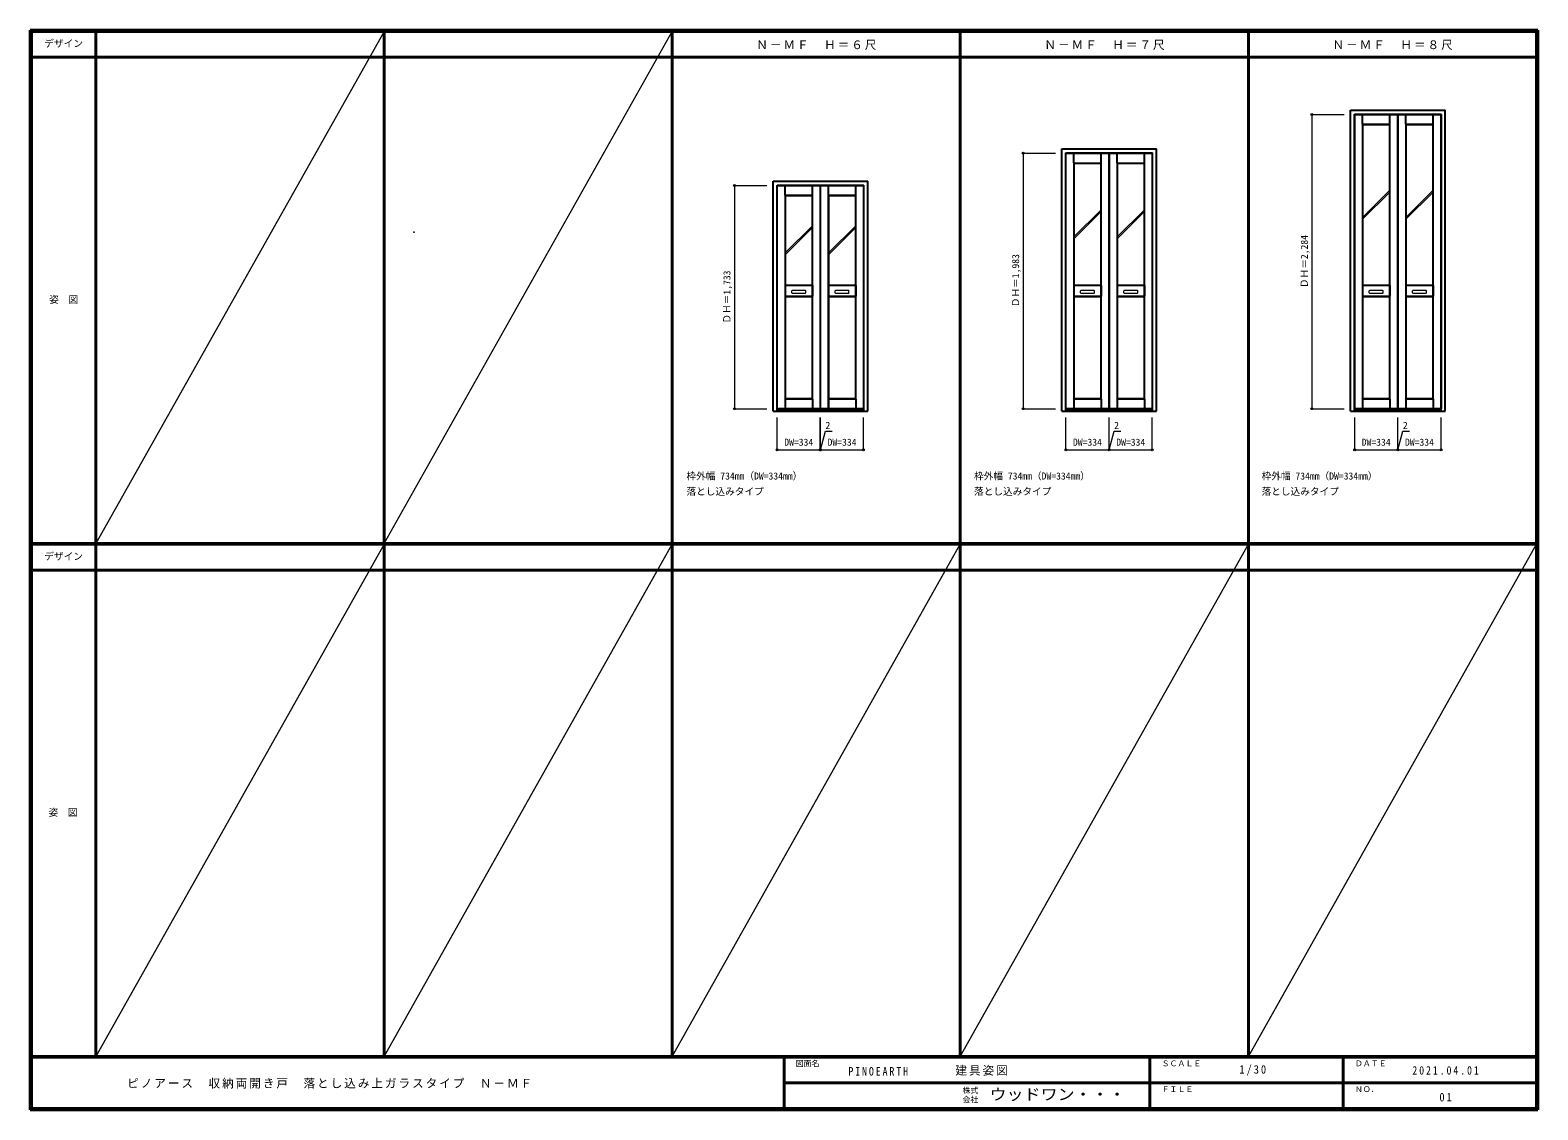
# Model space of a CAD drawing. Units: millimetres, scale not verified. Extents: x -6000 to 5700, y -4205 to 4175.
import ezdxf
from ezdxf.enums import TextEntityAlignment as Align

# ---------------------------------------------------------------- set-up
doc = ezdxf.new("R2010")
doc.units = ezdxf.units.MM
doc.header["$LTSCALE"] = 30
doc.header["$PDMODE"] = 32
doc.header["$PDSIZE"] = 15
for name, color, linetype, lineweight in [('0-0_補助線', 7, 'Continuous', 18), ('0-2_扉', 3, 'Continuous', 25), ('0-3_仕上げ', 7, 'Continuous', 18), ('0-4_枠', 3, 'Continuous', 25), ('0-B_寸法', 7, 'Continuous', 9), ('0-C_ハッチ', 4, 'Continuous', 9), ('0-F', 7, 'Continuous', 18), ('F-1_枠', 6, 'Continuous', 40)]:
    doc.layers.add(name, color=color, linetype=linetype, lineweight=lineweight)
doc.layers.add('0-A_文字', color=7, linetype='Continuous')
doc.layers.add('F-A_文字', color=7, linetype='Continuous')
doc.styles.add('ＭＳ ゴシック', font='')
doc.styles.get('ＭＳ ゴシック').set_extended_font_data('MS Gothic')

msp = doc.modelspace()

# ---------------------------------------------------------------- linework, layer by layer
at = {"layer": '0-0_補助線'}
msp.add_circle((-3021.63, 2606.9), 2.5, dxfattribs=at)
at = {"layer": '0-2_扉'}
for p, q in [((4278.6, 1237), (4278.6, 3521)), ((4614.6, 1237), (4614.6, 3521)), ((2038.2, 1237), (2038.2, 3220)), ((2374.2, 1237), (2374.2, 3220)), ((-202.2, 1237), (-202.2, 2970)), ((133.8, 1237), (133.8, 2970)), ((131.8, 1237), (-202.2, 1237)), ((467.8, 1237), (133.8, 1237)), ((2372.2, 1237), (2038.2, 1237)), ((2708.2, 1237), (2374.2, 1237)), ((4612.6, 1237), (4278.6, 1237)), ((4948.6, 1237), (4614.6, 1237))]:
    msp.add_line(p, q, dxfattribs=at)
for points in [[(4278.6, 3521), (4612.6, 3521), (4612.6, 1237)], [(4614.6, 3521), (4948.6, 3521), (4948.6, 1237)], [(2038.2, 3220), (2372.2, 3220), (2372.2, 1237)], [(2374.2, 3220), (2708.2, 3220), (2708.2, 1237)], [(-202.2, 2970), (131.8, 2970), (131.8, 1237)], [(133.8, 2970), (467.8, 2970), (467.8, 1237)]]:
    msp.add_lwpolyline(points, dxfattribs=at)
at = {"layer": '0-3_仕上げ'}
for p, q in [((4338.6, 1237), (4338.6, 3521)), ((4342.6, 3447), (4342.6, 3521)), ((4552.6, 1237), (4552.6, 3521)), ((4674.6, 1237), (4674.6, 3521)), ((4678.6, 3447), (4678.6, 3521)), ((4888.6, 1237), (4888.6, 3521)), ((4339.6, 3446), (4342.6, 3447)), ((4551.6, 3446), (4548.6, 3447)), ((4675.6, 3446), (4678.6, 3447)), ((4887.6, 3446), (4884.6, 3447)), ((2098.2, 1237), (2098.2, 3220)), ((2102.2, 3146), (2102.2, 3220)), ((2312.2, 1237), (2312.2, 3220)), ((2434.2, 1237), (2434.2, 3220)), ((2438.2, 3146), (2438.2, 3220)), ((2648.2, 1237), (2648.2, 3220)), ((2099.2, 3145), (2102.2, 3146)), ((2311.2, 3145), (2308.2, 3146)), ((2435.2, 3145), (2438.2, 3146)), ((2647.2, 3145), (2644.2, 3146)), ((-142.2, 1237), (-142.2, 2970)), ((-138.2, 2896), (-138.2, 2970)), ((71.8, 1237), (71.8, 2970)), ((193.8, 1237), (193.8, 2970)), ((197.8, 2896), (197.8, 2970)), ((407.8, 1237), (407.8, 2970)), ((-141.2, 2895), (-138.2, 2896)), ((70.8, 2895), (67.8, 2896)), ((194.8, 2895), (197.8, 2896)), ((406.8, 2895), (403.8, 2896)), ((-141.2, 2193), (-138.2, 2192)), ((-138.2, 2192), (67.8, 2192)), ((-138.2, 2112), (67.8, 2112)), ((-88.7, 2137), (-88.7, 2151)), ((-83.7, 2156), (13.3, 2156)), ((13.3, 2132), (-83.7, 2132)), ((18.3, 2137), (18.3, 2151)), ((67.8, 2192), (70.8, 2193)), ((67.8, 2112), (67.8, 2192)), ((67.8, 2112), (70.8, 2111)), ((194.8, 2193), (197.8, 2192)), ((197.8, 2192), (403.8, 2192)), ((197.8, 2112), (403.8, 2112)), ((247.3, 2137), (247.3, 2151)), ((252.3, 2156), (349.3, 2156)), ((349.3, 2132), (252.3, 2132)), ((354.3, 2137), (354.3, 2151)), ((403.8, 2192), (406.8, 2193)), ((403.8, 2112), (403.8, 2192)), ((403.8, 2112), (406.8, 2111)), ((2099.2, 2193), (2102.2, 2192)), ((2102.2, 2192), (2308.2, 2192)), ((2102.2, 2112), (2308.2, 2112)), ((2151.7, 2137), (2151.7, 2151)), ((2156.7, 2156), (2253.7, 2156)), ((2253.7, 2132), (2156.7, 2132)), ((2258.7, 2137), (2258.7, 2151)), ((2308.2, 2192), (2311.2, 2193)), ((2308.2, 2112), (2308.2, 2192)), ((2308.2, 2112), (2311.2, 2111)), ((2435.2, 2193), (2438.2, 2192)), ((2438.2, 2192), (2644.2, 2192)), ((2438.2, 2112), (2644.2, 2112)), ((2487.7, 2137), (2487.7, 2151)), ((2492.7, 2156), (2589.7, 2156)), ((2589.7, 2132), (2492.7, 2132)), ((2594.7, 2137), (2594.7, 2151)), ((2644.2, 2192), (2647.2, 2193)), ((2644.2, 2112), (2644.2, 2192)), ((2644.2, 2112), (2647.2, 2111)), ((4339.6, 2193), (4342.6, 2192)), ((4342.6, 2192), (4548.6, 2192)), ((4342.6, 2112), (4548.6, 2112)), ((4392.1, 2137), (4392.1, 2151)), ((4397.1, 2156), (4494.1, 2156)), ((4494.1, 2132), (4397.1, 2132)), ((4499.1, 2137), (4499.1, 2151)), ((4548.6, 2192), (4551.6, 2193)), ((4548.6, 2112), (4548.6, 2192)), ((4548.6, 2112), (4551.6, 2111)), ((4675.6, 2193), (4678.6, 2192)), ((4678.6, 2192), (4884.6, 2192)), ((4678.6, 2112), (4884.6, 2112)), ((4728.1, 2137), (4728.1, 2151)), ((4733.1, 2156), (4830.1, 2156)), ((4830.1, 2132), (4733.1, 2132)), ((4835.1, 2137), (4835.1, 2151)), ((4884.6, 2192), (4887.6, 2193)), ((4884.6, 2112), (4884.6, 2192)), ((4884.6, 2112), (4887.6, 2111)), ((-141.2, 1312), (-138.2, 1311)), ((-138.2, 1311), (-138.2, 1237)), ((70.8, 1312), (67.8, 1311)), ((194.8, 1312), (197.8, 1311)), ((197.8, 1311), (197.8, 1237)), ((406.8, 1312), (403.8, 1311)), ((2099.2, 1312), (2102.2, 1311)), ((2102.2, 1311), (2102.2, 1237)), ((2311.2, 1312), (2308.2, 1311)), ((2435.2, 1312), (2438.2, 1311)), ((2438.2, 1311), (2438.2, 1237)), ((2647.2, 1312), (2644.2, 1311)), ((4339.6, 1312), (4342.6, 1311)), ((4342.6, 1311), (4342.6, 1237)), ((4551.6, 1312), (4548.6, 1311)), ((4675.6, 1312), (4678.6, 1311)), ((4678.6, 1311), (4678.6, 1237)), ((4887.6, 1312), (4884.6, 1311))]:
    msp.add_line(p, q, dxfattribs=at)
at = {"layer": '0-3_仕上げ', "color": 3, "lineweight": 25}
for p, q in [((4339.6, 3446), (4339.6, 3521)), ((4551.6, 3446), (4551.6, 3521)), ((4675.6, 3446), (4675.6, 3521)), ((4887.6, 3446), (4887.6, 3521)), ((4339.6, 3446), (4342.6, 3443)), ((4342.6, 3443), (4548.6, 3443)), ((4342.6, 2196), (4342.6, 3443)), ((4551.6, 3446), (4548.6, 3443)), ((4548.6, 3443), (4548.6, 2196)), ((4675.6, 3446), (4678.6, 3443)), ((4678.6, 3443), (4884.6, 3443)), ((4678.6, 2196), (4678.6, 3443)), ((4887.6, 3446), (4884.6, 3443)), ((4884.6, 3443), (4884.6, 2196)), ((2099.2, 3145), (2099.2, 3220)), ((2311.2, 3145), (2311.2, 3220)), ((2435.2, 3145), (2435.2, 3220)), ((2647.2, 3145), (2647.2, 3220)), ((2099.2, 3145), (2102.2, 3142)), ((2102.2, 3142), (2308.2, 3142)), ((2102.2, 2196), (2102.2, 3142)), ((2311.2, 3145), (2308.2, 3142)), ((2308.2, 3142), (2308.2, 2196)), ((2435.2, 3145), (2438.2, 3142)), ((2438.2, 3142), (2644.2, 3142)), ((2438.2, 2196), (2438.2, 3142)), ((2647.2, 3145), (2644.2, 3142)), ((2644.2, 3142), (2644.2, 2196)), ((-141.2, 2895), (-141.2, 2970)), ((70.8, 2895), (70.8, 2970)), ((194.8, 2895), (194.8, 2970)), ((406.8, 2895), (406.8, 2970)), ((-141.2, 2895), (-138.2, 2892)), ((-138.2, 2892), (67.8, 2892)), ((-138.2, 2196), (-138.2, 2892)), ((70.8, 2895), (67.8, 2892)), ((67.8, 2892), (67.8, 2196)), ((194.8, 2895), (197.8, 2892)), ((197.8, 2892), (403.8, 2892)), ((197.8, 2196), (197.8, 2892)), ((406.8, 2895), (403.8, 2892)), ((403.8, 2892), (403.8, 2196)), ((-138.2, 2108), (-141.2, 2111)), ((-138.2, 2196), (67.8, 2196)), ((-138.2, 2108), (67.8, 2108)), ((-138.2, 1315), (-138.2, 2108)), ((67.8, 2196), (70.8, 2193)), ((67.8, 2108), (70.8, 2111)), ((67.8, 2108), (67.8, 1315)), ((70.8, 2193), (70.8, 2111)), ((197.8, 2108), (194.8, 2111)), ((197.8, 2196), (403.8, 2196)), ((197.8, 2108), (403.8, 2108)), ((197.8, 1315), (197.8, 2108)), ((403.8, 2196), (406.8, 2193)), ((403.8, 2108), (406.8, 2111)), ((403.8, 2108), (403.8, 1315)), ((406.8, 2193), (406.8, 2111)), ((2102.2, 2108), (2099.2, 2111)), ((2102.2, 2196), (2308.2, 2196)), ((2102.2, 2108), (2308.2, 2108)), ((2102.2, 1315), (2102.2, 2108)), ((2308.2, 2196), (2311.2, 2193)), ((2308.2, 2108), (2311.2, 2111)), ((2308.2, 2108), (2308.2, 1315)), ((2311.2, 2193), (2311.2, 2111)), ((2438.2, 2108), (2435.2, 2111)), ((2438.2, 2196), (2644.2, 2196)), ((2438.2, 2108), (2644.2, 2108)), ((2438.2, 1315), (2438.2, 2108)), ((2644.2, 2196), (2647.2, 2193)), ((2644.2, 2108), (2647.2, 2111)), ((2644.2, 2108), (2644.2, 1315)), ((2647.2, 2193), (2647.2, 2111)), ((4342.6, 2108), (4339.6, 2111)), ((4342.6, 2196), (4548.6, 2196)), ((4342.6, 2108), (4548.6, 2108)), ((4342.6, 1315), (4342.6, 2108)), ((4548.6, 2196), (4551.6, 2193)), ((4548.6, 2108), (4551.6, 2111)), ((4548.6, 2108), (4548.6, 1315)), ((4551.6, 2193), (4551.6, 2111)), ((4678.6, 2108), (4675.6, 2111)), ((4678.6, 2196), (4884.6, 2196)), ((4678.6, 2108), (4884.6, 2108)), ((4678.6, 1315), (4678.6, 2108)), ((4884.6, 2196), (4887.6, 2193)), ((4884.6, 2108), (4887.6, 2111)), ((4884.6, 2108), (4884.6, 1315)), ((4887.6, 2193), (4887.6, 2111)), ((-141.2, 1312), (-138.2, 1315)), ((-141.2, 1312), (-141.2, 1237)), ((-138.2, 1315), (67.8, 1315)), ((70.8, 1312), (67.8, 1315)), ((70.8, 1312), (70.8, 1237)), ((194.8, 1312), (197.8, 1315)), ((194.8, 1312), (194.8, 1237)), ((197.8, 1315), (403.8, 1315)), ((406.8, 1312), (403.8, 1315)), ((406.8, 1312), (406.8, 1237)), ((2099.2, 1312), (2102.2, 1315)), ((2099.2, 1312), (2099.2, 1237)), ((2102.2, 1315), (2308.2, 1315)), ((2311.2, 1312), (2308.2, 1315)), ((2311.2, 1312), (2311.2, 1237)), ((2435.2, 1312), (2438.2, 1315)), ((2435.2, 1312), (2435.2, 1237)), ((2438.2, 1315), (2644.2, 1315)), ((2647.2, 1312), (2644.2, 1315)), ((2647.2, 1312), (2647.2, 1237)), ((4339.6, 1312), (4342.6, 1315)), ((4339.6, 1312), (4339.6, 1237)), ((4342.6, 1315), (4548.6, 1315)), ((4551.6, 1312), (4548.6, 1315)), ((4551.6, 1312), (4551.6, 1237)), ((4675.6, 1312), (4678.6, 1315)), ((4675.6, 1312), (4675.6, 1237)), ((4678.6, 1315), (4884.6, 1315)), ((4887.6, 1312), (4884.6, 1315)), ((4887.6, 1312), (4887.6, 1237))]:
    msp.add_line(p, q, dxfattribs=at)
at = {"layer": '0-3_仕上げ'}
for points in [[(4342.6, 3447), (4548.6, 3447), (4548.6, 3521)], [(4678.6, 3447), (4884.6, 3447), (4884.6, 3521)], [(2102.2, 3146), (2308.2, 3146), (2308.2, 3220)], [(2438.2, 3146), (2644.2, 3146), (2644.2, 3220)], [(-138.2, 2896), (67.8, 2896), (67.8, 2970)], [(197.8, 2896), (403.8, 2896), (403.8, 2970)], [(-141.2, 2111), (-138.2, 2112), (-138.2, 2192)], [(194.8, 2111), (197.8, 2112), (197.8, 2192)], [(2099.2, 2111), (2102.2, 2112), (2102.2, 2192)], [(2435.2, 2111), (2438.2, 2112), (2438.2, 2192)], [(4339.6, 2111), (4342.6, 2112), (4342.6, 2192)], [(4675.6, 2111), (4678.6, 2112), (4678.6, 2192)], [(-138.2, 1311), (67.8, 1311), (67.8, 1237)], [(197.8, 1311), (403.8, 1311), (403.8, 1237)], [(2102.2, 1311), (2308.2, 1311), (2308.2, 1237)], [(2438.2, 1311), (2644.2, 1311), (2644.2, 1237)], [(4342.6, 1311), (4548.6, 1311), (4548.6, 1237)], [(4678.6, 1311), (4884.6, 1311), (4884.6, 1237)]]:
    msp.add_lwpolyline(points, dxfattribs=at)
at = {"layer": '0-3_仕上げ', "color": 3, "lineweight": 25}
for points in [[(-138.2, 2196), (-141.2, 2193), (-141.2, 2111)], [(197.8, 2196), (194.8, 2193), (194.8, 2111)], [(2102.2, 2196), (2099.2, 2193), (2099.2, 2111)], [(2438.2, 2196), (2435.2, 2193), (2435.2, 2111)], [(4342.6, 2196), (4339.6, 2193), (4339.6, 2111)], [(4678.6, 2196), (4675.6, 2193), (4675.6, 2111)]]:
    msp.add_lwpolyline(points, dxfattribs=at)
at = {"layer": '0-3_仕上げ'}
for centre, start, end in [((-83.7, 2151), 90, 180), ((-83.7, 2137), 180, 270), ((13.3, 2151), 0, 90), ((13.3, 2137), 270, 0), ((252.3, 2151), 90, 180), ((252.3, 2137), 180, 270), ((349.3, 2151), 0, 90), ((349.3, 2137), 270, 0), ((2156.7, 2151), 90, 180), ((2156.7, 2137), 180, 270), ((2253.7, 2151), 0, 90), ((2253.7, 2137), 270, 0), ((2492.7, 2151), 90, 180), ((2492.7, 2137), 180, 270), ((2589.7, 2151), 0, 90), ((2589.7, 2137), 270, 0), ((4397.1, 2151), 90, 180), ((4397.1, 2137), 180, 270), ((4494.1, 2151), 0, 90), ((4494.1, 2137), 270, 0), ((4733.1, 2151), 90, 180), ((4733.1, 2137), 180, 270), ((4830.1, 2151), 0, 90), ((4830.1, 2137), 270, 0)]:
    msp.add_arc(centre, 5, start, end, dxfattribs=at)
at = {"layer": '0-4_枠'}
for p, q in [((4246.6, 1218), (4246.6, 3554)), ((4246.6, 3554), (4980.6, 3554)), ((4276.6, 1218), (4276.6, 3524)), ((4276.6, 3524), (4950.6, 3524)), ((4950.6, 1218), (4950.6, 3524)), ((4980.6, 1218), (4980.6, 3554)), ((2006.2, 1218), (2006.2, 3253)), ((2006.2, 3253), (2740.2, 3253)), ((2036.2, 1218), (2036.2, 3223)), ((2036.2, 3223), (2710.2, 3223)), ((2710.2, 1218), (2710.2, 3223)), ((2740.2, 1218), (2740.2, 3253)), ((-234.2, 1218), (-234.2, 3003)), ((-234.2, 3003), (499.8, 3003)), ((-204.2, 1218), (-204.2, 2973)), ((-204.2, 2973), (469.8, 2973)), ((469.8, 1218), (469.8, 2973)), ((499.8, 1218), (499.8, 3003)), ((-234.2, 1218), (499.8, 1218)), ((-204.2, 1233), (469.8, 1233)), ((2006.2, 1218), (2740.2, 1218)), ((2036.2, 1233), (2710.2, 1233)), ((4246.6, 1218), (4980.6, 1218)), ((4276.6, 1233), (4950.6, 1233))]:
    msp.add_line(p, q, dxfattribs=at)
at = {"layer": '0-B_寸法', "color": 4}
for p, q in [((3946.6, 3521), (3946.6, 1237)), ((3946.6, 3521), (4196.6, 3521)), ((1706.2, 3220), (1706.2, 1237)), ((1706.2, 3220), (1956.2, 3220)), ((-534.2, 2970), (-534.2, 1237)), ((-534.2, 2970), (-284.2, 2970)), ((-534.2, 1237), (-284.2, 1237)), ((1706.2, 1237), (1956.2, 1237)), ((3946.6, 1237), (4196.6, 1237)), ((-202.2, 918), (-202.2, 1168)), ((131.8, 918), (131.8, 1168)), ((2038.2, 918), (2038.2, 1168)), ((2372.2, 918), (2372.2, 1168)), ((4278.6, 918), (4278.6, 1168)), ((4612.6, 918), (4612.6, 1168)), ((-202.2, 918), (131.8, 918)), ((2038.2, 918), (2372.2, 918)), ((4278.6, 918), (4612.6, 918))]:
    msp.add_line(p, q, dxfattribs=at)
for points in [[(131.8, 918), (133.8, 918), (133.8, 1168)], [(132.8, 918), (171.77, 1063.45), (223.71, 1063.45)], [(133.8, 918), (467.8, 918), (467.8, 1168)], [(2372.2, 918), (2374.2, 918), (2374.2, 1168)], [(2373.2, 918), (2412.17, 1063.45), (2464.11, 1063.45)], [(2374.2, 918), (2708.2, 918), (2708.2, 1168)], [(4612.6, 918), (4614.6, 918), (4614.6, 1168)], [(4613.6, 918), (4652.57, 1063.45), (4704.51, 1063.45)], [(4614.6, 918), (4948.6, 918), (4948.6, 1168)]]:
    msp.add_lwpolyline(points, dxfattribs=at)
at = {"layer": '0-B_寸法'}
for p in [(3946.6, 3521), (1706.2, 3220), (-534.2, 2970), (-534.2, 1237), (1706.2, 1237), (3946.6, 1237), (-202.2, 918), (131.8, 918), (133.8, 918), (467.8, 918), (2038.2, 918), (2372.2, 918), (2374.2, 918), (2708.2, 918), (4278.6, 918), (4612.6, 918), (4614.6, 918), (4948.6, 918)]:
    msp.add_point(p, dxfattribs=at)
at = {"layer": '0-C_ハッチ'}
for p, q in [((4342.6, 2723.57), (4548.6, 2929.57)), ((4678.6, 2723.57), (4884.6, 2929.57)), ((4342.6, 2709.43), (4548.6, 2915.43)), ((4678.6, 2709.43), (4884.6, 2915.43)), ((2102.2, 2573.07), (2308.2, 2779.07)), ((2102.2, 2558.93), (2308.2, 2764.93)), ((2438.2, 2573.07), (2644.2, 2779.07)), ((2438.2, 2558.93), (2644.2, 2764.93)), ((-138.2, 2448.07), (67.8, 2654.07)), ((-138.2, 2433.93), (67.8, 2639.93)), ((197.8, 2448.07), (403.8, 2654.07)), ((197.8, 2433.93), (403.8, 2639.93))]:
    msp.add_line(p, q, dxfattribs=at)
at = {"layer": '0-F'}
for p, q in [((-3254, 4165), (-5490, 190.5)), ((-3254, 190.5), (-1018, 4165)), ((-3254, 184.5), (-5490, -3790)), ((-3254, -3790), (-1018, 184.5)), ((-1018, -3790), (1218, 184.5)), ((1218, -3790), (3454, 184.5)), ((3454, -3790), (5690, 184.5))]:
    msp.add_line(p, q, dxfattribs=at)
at = {"layer": 'F-1_枠'}
for p, q in [((-6000, 4175), (5700, 4175)), ((-6000, 4175), (-6000, -4205)), ((-6000, 4170), (5700, 4170)), ((-6000, 4165), (5700, 4165)), ((-5995, 4175), (-5995, -4205)), ((-5990, 4175), (-5990, -4205)), ((-5490, 4175), (-5490, -3790)), ((-3254, 4175), (-3254, -3790)), ((-1018, 4175), (-1018, -3790)), ((1218, 4175), (1218, -3790)), ((3454, 4175), (3454, -3790)), ((5690, 4175), (5690, -4205)), ((5695, 4175), (5695, -4205)), ((5700, 4175), (5700, -4205)), ((-6000, 3965), (5700, 3965)), ((-5990, 190.5), (5690, 190.5)), ((-5990, 187.5), (5690, 187.5)), ((-5990, 184.5), (5690, 184.5)), ((-5990, -15.5), (5690, -15.5)), ((5700, -3790), (-6000, -3790)), ((5700, -3795), (-6000, -3795)), ((-150, -3795), (-150, -4195)), ((2690, -3795), (2690, -4195)), ((4190, -3795), (4190, -4195)), ((-150, -3995), (5690, -3995.01)), ((5700, -4195), (-6000, -4195)), ((5700, -4200), (-6000, -4200)), ((5700, -4205), (-6000, -4205))]:
    msp.add_line(p, q, dxfattribs=at)

# ---------------------------------------------------------------- texts
at = {"layer": '0-A_文字', "style": 'ＭＳ ゴシック'}
for s, p in [('枠外幅 734mm（DW=334mm）', (-906.8, 670.5)), ('枠外幅 734mm（DW=334mm）', (1324.8, 670.5)), ('枠外幅 734mm（DW=334mm）', (3556.4, 670.5)), ('落とし込みタイプ', (-906.8, 550.5)), ('落とし込みタイプ', (1324.8, 550.5)), ('落とし込みタイプ', (3556.4, 550.5))]:
    msp.add_text(s, height=54.99, dxfattribs=at).set_placement(p, align=Align.BOTTOM_LEFT)
at = {"layer": '0-A_文字', "char_height": 65.98, "attachment_point": 7, "style": 'ＭＳ ゴシック'}
for s, insert in [('\\T1.17;Ｎ－ＭＦ\u3000Ｈ＝６尺', (-365, 4020)), ('\\T1.17;Ｎ－ＭＦ\u3000Ｈ＝７尺', (1871, 4020)), ('\\T1.17;Ｎ－ＭＦ\u3000Ｈ＝８尺', (4107, 4020))]:
    msp.add_mtext(s, dxfattribs=dict(at, insert=insert))
at = {"layer": '0-B_寸法', "style": 'ＭＳ ゴシック'}
for s, p in [('ＤＨ＝2,284', (3931.6, 2172.75)), ('ＤＨ＝1,983', (1691.2, 2024.75)), ('ＤＨ＝1,733', (-549.2, 1897.25))]:
    msp.add_text(s, height=54.99, rotation=90, dxfattribs=at).set_placement(p, align=Align.BOTTOM_LEFT)
for s, p in [('2', (171.77, 1063.45)), ('2', (2412.17, 1063.45)), ('2', (4652.57, 1063.45)), ('DW=334', (-147.7, 933)), ('DW=334', (188.3, 933)), ('DW=334', (2092.7, 933)), ('DW=334', (2428.7, 933)), ('DW=334', (4333.1, 933)), ('DW=334', (4669.1, 933))]:
    msp.add_text(s, height=54.99, dxfattribs=at).set_placement(p, align=Align.BOTTOM_LEFT)
at = {"layer": 'F-A_文字', "style": 'ＭＳ ゴシック'}
for s, height, p in [('デザイン', 54.99, (-5890, 4027.5)), ('姿\u3000図', 54.99, (-5852.5, 2040.25)), ('デザイン', 54.99, (-5890, 47)), ('姿\u3000図', 54.99, (-5857.5, -1940.25)), ('図面名', 43.99, (-60, -3880)), ('ＳＣＡＬＥ', 43.99, (2780, -3880)), ('ＤＡＴＥ', 43.99, (4280, -3880)), ('株式', 43.99, (1235, -4089)), ('ＦＩＬＥ', 43.99, (2780, -4080)), ('ＮＯ．', 43.99, (4280, -4080)), ('会社', 43.99, (1235, -4161))]:
    msp.add_text(s, height=height, dxfattribs=at).set_placement(p, align=Align.BOTTOM_LEFT)
at = {"layer": 'F-A_文字', "style": 'ＭＳ ゴシック', "width": 1.1}
msp.add_text('ウッドワン・・・', height=87.98, dxfattribs=at).set_placement((1445, -4155), align=Align.BOTTOM_LEFT)
at = {"layer": 'F-A_文字', "char_height": 65.98, "attachment_point": 7, "style": 'ＭＳ ゴシック'}
for s, insert in [('\\T1.17;建具姿図', (1180.42, -3940)), ('\\T1.38;\\W0.9;1/30', (3383.75, -3940)), ('\\T1.17;ピノアース\u3000収納両開き戸\u3000落とし込み上ガラスタイプ\u3000Ｎ－ＭＦ', (-5247.55, -4040)), ('\\T1.39;\\W0.85;PINOEARTH', (350, -3940)), ('\\T1.39;\\W0.85;2021.04.01', (4726.25, -3932.5)), ('\\T1.36;\\W0.9;01', (4936.25, -4140))]:
    msp.add_mtext(s, dxfattribs=dict(at, insert=insert))

doc.saveas('drawing.dxf')
